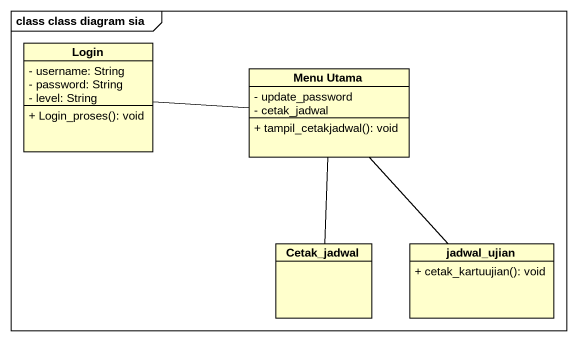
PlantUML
@startuml
mainframe class class diagram sia
hide circle
hide empty members
skinparam classAttributeIconSize 0
class Login {
  - username: String
  - password: String
  - level: String
  + Login_proses(): void
}
class "Menu Utama" as Menu_Utama {
  - update_password
  - cetak_jadwal
  + tampil_cetakjadwal(): void
}
class Cetak_jadwal
class jadwal_ujian {
  + cetak_kartuujian(): void
}
Login -right- Menu_Utama
Menu_Utama -- Cetak_jadwal
Menu_Utama -- jadwal_ujian
@enduml
